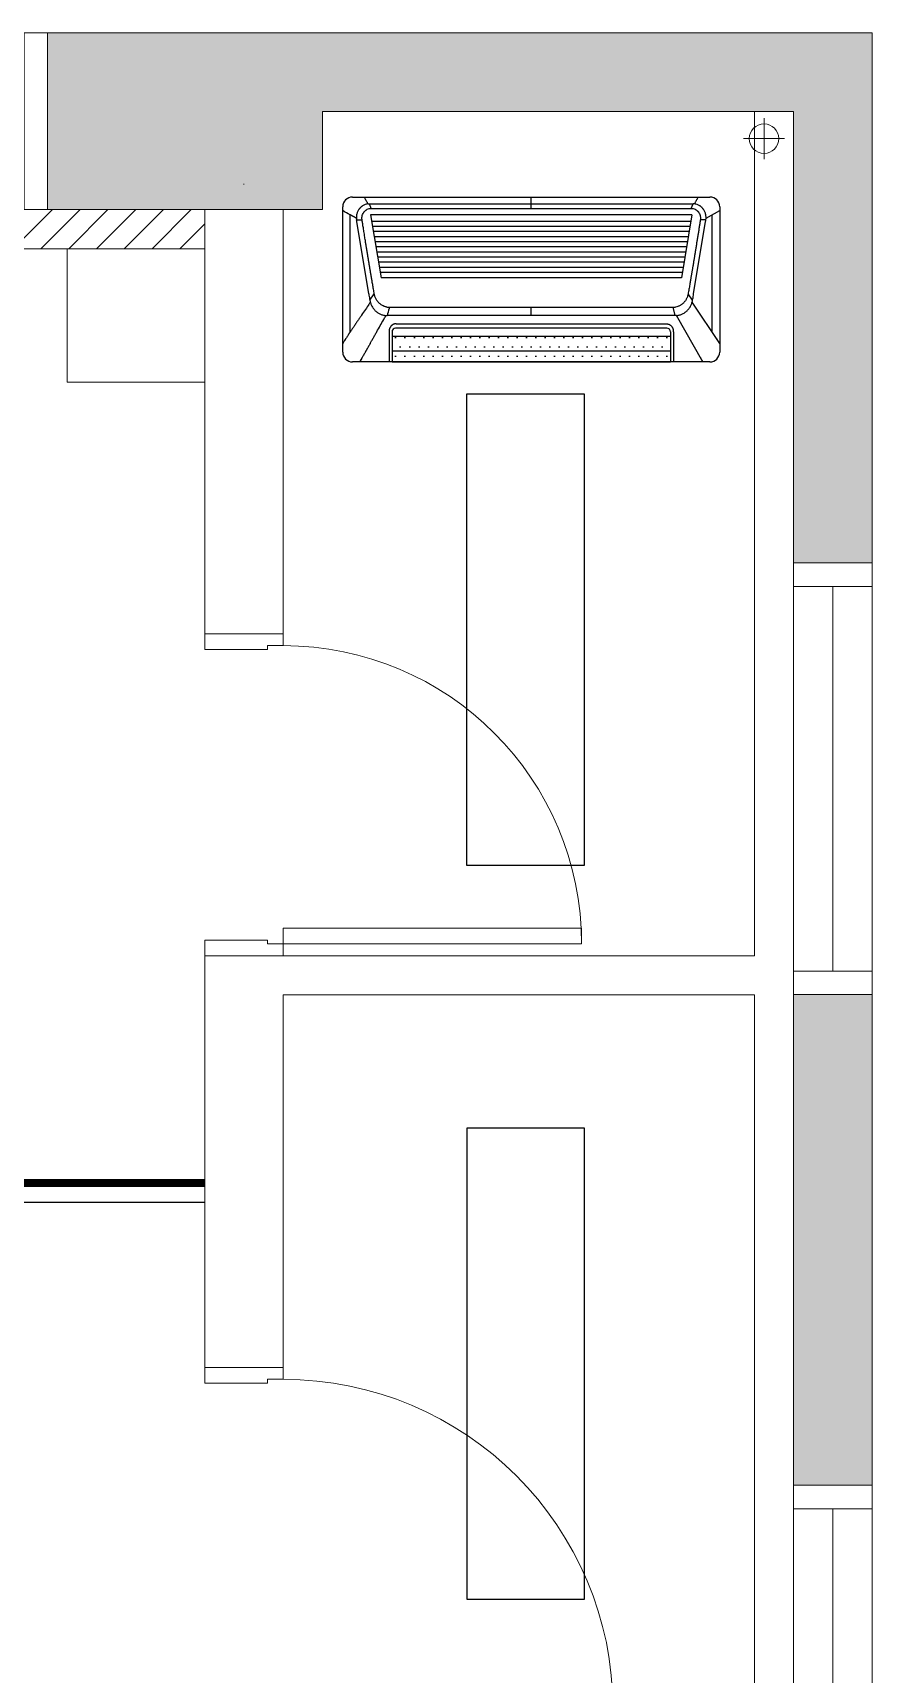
# Model space of a CAD drawing. Header units: metres. Extents: x 11578468 to 47831421, y -58341524 to -14256839.
# Drawn here: x 23850990 to 23853128, y -29056313 to -29052132 of the extents above; entities that cross this region are included whole.
import ezdxf

# ---------------------------------------------------------------- set-up
doc = ezdxf.new("R2010")
doc.units = ezdxf.units.M
doc.header["$LTSCALE"] = 50
doc.header["$MEASUREMENT"] = 0
doc.linetypes.add('DASHEDX2', pattern=[1.5, 1, -0.5])
doc.linetypes.add('DH-HID2', pattern=[1.2, 0.8, -0.4])
doc.layers.get('0').update_dxf_attribs({"linetype": 'CONTINUOUS'})
for name, color, linetype in [('#조명', 40, 'CONTINUOUS'), ('DVM_INDOOR', 7, 'CONTINUOUS'), ('FU-FURM', 251, 'DH-HID2')]:
    doc.layers.add(name, color=color, linetype=linetype)
doc.layers.add('ha', color=8, linetype='CONTINUOUS', lineweight=5)

# ---------------------------------------------------------------- blocks, each defined once
blk = doc.blocks.new('gasdgd')
at = {"layer": 'ha'}
for p, q in [((23851027.7, -29052132.3), (23853127.7, -29052132.3)), ((23851027.7, -29052332.3), (23851027.7, -29052132.3)), ((23853127.7, -29052132.3), (23853127.7, -29053482.3)), ((23851027.7, -29052582.3), (23851027.7, -29052332.3)), ((23851727.7, -29052332.3), (23852927.7, -29052332.3)), ((23851727.7, -29052332.3), (23851727.7, -29052582.3)), ((23851727.7, -29052332.3), (23851727.7, -29052582.3)), ((23852927.7, -29052332.3), (23852827.7, -29052332.3)), ((23852827.7, -29052332.3), (23852827.7, -29054483.3)), ((23852852.3, -29052454.3), (23852852.3, -29052349.3)), ((23852927.7, -29052332.3), (23852927.7, -29053482.3)), ((23852927.7, -29068182.3), (23852927.7, -29052332.3)), ((23852904.8, -29052401.8), (23852799.8, -29052401.8)), ((23851527.7, -29052518.5), (23851527.7, -29052516.7)), ((23852827.7, -29052482.3), (23852827.7, -29054483.3)), ((23844230.7, -29052582.3), (23851427.7, -29052582.3)), ((23850940, -29052682.3), (23851040, -29052582.3)), ((23851010.7, -29052682.3), (23851110.7, -29052582.3)), ((23851727.7, -29052582.3), (23851027.7, -29052582.3)), ((23851027.7, -29052582.3), (23851127.7, -29052582.3)), ((23851081.4, -29052682.3), (23851181.4, -29052582.3)), ((23851152.1, -29052682.3), (23851252.1, -29052582.3)), ((23851222.8, -29052682.3), (23851322.8, -29052582.3)), ((23851293.5, -29052682.3), (23851393.5, -29052582.3)), ((23851427.7, -29052622.3), (23851427.7, -29052582.3)), ((23851427.7, -29053663.3), (23851427.7, -29052582.3)), ((23851427.7, -29052582.3), (23851627.7, -29052582.3)), ((23851627.7, -29052582.3), (23851627.7, -29053663.3)), ((23851364.2, -29052682.3), (23851427.7, -29052618.8)), ((23844230.7, -29052682.3), (23851427.7, -29052682.3)), ((23851427.7, -29052682.3), (23851077.7, -29052682.3)), ((23851077.7, -29052682.3), (23851077.7, -29053022.3)), ((23851427.7, -29053022.3), (23851427.7, -29052682.3)), ((23852827.7, -29054483.3), (23852827.7, -29052732.3)), ((23851077.7, -29053022.3), (23851427.7, -29053022.3)), ((23852927.7, -29053482.3), (23853127.7, -29053482.3)), ((23853027.7, -29053542.3), (23853027.7, -29054522.3)), ((23851627.7, -29053663.3), (23851427.7, -29053663.3)), ((23851427.7, -29053663.3), (23851427.7, -29053703.3)), ((23851627.7, -29053663.3), (23851427.7, -29053663.3)), ((23851627.7, -29053693.3), (23851627.7, -29053663.3)), ((23851427.7, -29053703.3), (23851587.7, -29053703.3)), ((23851587.7, -29053703.3), (23851587.7, -29053693.3)), ((23851587.7, -29053693.3), (23851627.7, -29053693.3)), ((23851427.7, -29054483.3), (23851427.7, -29054443.3)), ((23851427.7, -29054443.3), (23851587.7, -29054443.3)), ((23851587.7, -29054443.3), (23851587.7, -29054453.3)), ((23851627.7, -29054453.3), (23851627.7, -29054413.3)), ((23851627.7, -29054413.3), (23852387.7, -29054413.3)), ((23852387.7, -29054413.3), (23852387.7, -29054453.3)), ((23852827.7, -29054483.3), (23851427.7, -29054483.3)), ((23851427.7, -29054583.3), (23851427.7, -29054483.3)), ((23851627.7, -29054483.3), (23851427.7, -29054483.3)), ((23851587.7, -29054453.3), (23851627.7, -29054453.3)), ((23851627.7, -29054453.3), (23851627.7, -29054483.3)), ((23852387.7, -29054453.3), (23851627.7, -29054453.3)), ((23851427.7, -29055183.3), (23851427.7, -29054583.3)), ((23852127.7, -29054583.3), (23851627.7, -29054583.3)), ((23851627.7, -29055532.3), (23851627.7, -29054583.3)), ((23852827.7, -29054583.3), (23852127.7, -29054583.3)), ((23852827.7, -29054583.3), (23852827.7, -29056582.3)), ((23852827.7, -29055555.1), (23852827.7, -29054583.3)), ((23852827.7, -29054583.3), (23852827.7, -29068182.3)), ((23852927.7, -29054582.3), (23852927.7, -29055832.3)), ((23852927.7, -29054582.3), (23853127.7, -29054582.3)), ((23853127.7, -29054582.3), (23853127.7, -29055832.3)), ((23851427.7, -29055532.3), (23851427.7, -29055183.3)), ((23851427.7, -29055183.3), (23851427.7, -29055183.3)), ((23851627.7, -29055532.3), (23851427.7, -29055532.3)), ((23851627.7, -29055532.3), (23851427.7, -29055532.3)), ((23851427.7, -29055532.3), (23851427.7, -29055572.3)), ((23851427.7, -29055572.3), (23851587.7, -29055572.3)), ((23851587.7, -29055572.3), (23851587.7, -29055562.3)), ((23851587.7, -29055562.3), (23851627.7, -29055562.3)), ((23851627.7, -29055562.3), (23851627.7, -29055532.3)), ((23852927.7, -29055832.3), (23853127.7, -29055832.3)), ((23853027.7, -29055892.3), (23853027.7, -29056972.3))]:
    blk.add_line(p, q, dxfattribs=at)
for points in [[(23843927.7, -29052582.3), (23851027.7, -29052582.3), (23851027.7, -29052132.3), (23843927.7, -29052132.3)], [(23851027.7, -29052582.3), (23850967.7, -29052582.3), (23850967.7, -29052132.3), (23851027.7, -29052132.3)], [(23852927.7, -29053482.3), (23852927.7, -29054582.3), (23853127.7, -29054582.3), (23853127.7, -29053482.3)], [(23852927.7, -29053482.3), (23852927.7, -29053542.3), (23853127.7, -29053542.3), (23853127.7, -29053482.3)], [(23852927.7, -29054582.3), (23852927.7, -29054522.3), (23853127.7, -29054522.3), (23853127.7, -29054582.3)], [(23852927.7, -29055832.3), (23852927.7, -29057032.3), (23853127.7, -29057032.3), (23853127.7, -29055832.3)], [(23852927.7, -29055832.3), (23852927.7, -29055892.3), (23853127.7, -29055892.3), (23853127.7, -29055832.3)]]:
    blk.add_lwpolyline(points, close=True, dxfattribs=at)
blk.add_circle((23852852.3, -29052401.8), 37.5, dxfattribs=at)
for centre, radius in [((23851627.7, -29054453.3), 760), ((23851627.7, -29056402.3), 840)]:
    blk.add_arc(centre, radius, 0, 90, dxfattribs=at)
for points in [[(23851027.7, -29052582.3), (23851027.7, -29052132.3), (23851727.7, -29052582.3)], [(23851727.7, -29052332.3), (23851027.7, -29052132.3), (23851727.7, -29052132.3)], [(23851727.7, -29052582.3), (23851027.7, -29052132.3), (23851727.7, -29052332.3)], [(23851727.7, -29052332.3), (23851727.7, -29052132.3), (23852927.7, -29052332.3)], [(23852927.7, -29052332.3), (23851727.7, -29052132.3), (23852927.7, -29052132.3)], [(23852927.7, -29052332.3), (23852927.7, -29052132.3), (23853127.7, -29053482.3)], [(23853127.7, -29053482.3), (23852927.7, -29052132.3), (23853127.7, -29052132.3)], [(23852927.7, -29053482.3), (23852927.7, -29052332.3), (23853127.7, -29053482.3)], [(23852927.7, -29055832.3), (23852927.7, -29054582.3), (23853127.7, -29055832.3)], [(23853127.7, -29055832.3), (23852927.7, -29054582.3), (23853127.7, -29054582.3)]]:
    blk.add_solid(points, dxfattribs=at)

msp = doc.modelspace()

# ---------------------------------------------------------------- hatches: boundary and pattern name
at = {"layer": 'DVM_INDOOR'}
h = msp.add_hatch(dxfattribs=at)
h.set_pattern_fill('DOTS', color=0, scale=15, angle=180)
h.set_pattern_definition([(180, (23852259.294, -29052551.435), (-11.9062, -23.8125), [0, -23.8125])])
h.paths.add_polyline_path([(23852613.7, -29052904.6), (23852613.7, -29052893.7, 0.414214), (23852604.9, -29052884.8), (23851913.7, -29052884.8, 0.414214), (23851904.8, -29052893.7), (23851904.8, -29052904.6)])
h.paths.add_polyline_path([(23852613.7, -29052942.2), (23852613.7, -29052904.6), (23851904.8, -29052904.6), (23851904.8, -29052942.2)])
h.paths.add_polyline_path([(23851904.8, -29052942.2), (23851904.8, -29052970.5), (23852613.7, -29052970.5), (23852613.7, -29052942.2)])

# ---------------------------------------------------------------- linework, layer by layer
at = {"layer": '#조명', "ltscale": 10}
for points in [[(23852094.9, -29054252.6), (23852394.9, -29054252.6), (23852394.9, -29053052.6), (23852094.9, -29053052.6)], [(23852095.3, -29056122.3), (23852395.3, -29056122.3), (23852395.3, -29054922.3), (23852095.3, -29054922.3)]]:
    msp.add_lwpolyline(points, close=True, dxfattribs=at)
msp.add_line((23851427.7, -29055112.3), (23844230.7, -29055112.3))
at = {"color": 10, "linetype": 'DASHEDX2', "ltscale": 5, "const_width": 20}
msp.add_lwpolyline([(23851427.7, -29055062.3), (23844230.7, -29055062.3)], dxfattribs=at)
at = {"layer": 'DVM_INDOOR', "color": 0}
for p, q in [((23851804.3, -29052550.5), (23852714.3, -29052550.5)), ((23852259.3, -29052579.5), (23852259.3, -29052550.5)), ((23851779.3, -29052945.5), (23851779.3, -29052575.5)), ((23851798.3, -29052894.4), (23851798.3, -29052595.8)), ((23851847.1, -29052567.9), (23852671.5, -29052567.9)), ((23851851.9, -29052579.5), (23851847.1, -29052567.9)), ((23851850.4, -29052596.1), (23851877, -29052756.5)), ((23852668.3, -29052596.1), (23851850.4, -29052596.1)), ((23851851.9, -29052579.5), (23852666.7, -29052579.5)), ((23852668.3, -29052596.1), (23852641.7, -29052756.5)), ((23852666.7, -29052579.5), (23852671.5, -29052567.9)), ((23852704.5, -29052604.6), (23852739.3, -29052585)), ((23852720.3, -29052895.2), (23852720.3, -29052595.8)), ((23852739.3, -29052575.5), (23852739.3, -29052945.5)), ((23851814.5, -29052608.8), (23851828.5, -29052608.8)), ((23851845.5, -29052797.4), (23851815.1, -29052612.9)), ((23852665.6, -29052612.5), (23851853.1, -29052612.5)), ((23852663.4, -29052625.5), (23851855.3, -29052625.5)), ((23852661.3, -29052638.6), (23851857.4, -29052638.6)), ((23852673, -29052797.4), (23852703.5, -29052612.9)), ((23852704.1, -29052608.8), (23852690.1, -29052608.8)), ((23852659.1, -29052651.6), (23851859.6, -29052651.6)), ((23852656.9, -29052664.6), (23851861.8, -29052664.6)), ((23852654.8, -29052677.8), (23851864, -29052677.8)), ((23852652.6, -29052690.8), (23851866.1, -29052690.8)), ((23852650.4, -29052703.8), (23851868.3, -29052703.8)), ((23852648.3, -29052716.9), (23851870.4, -29052716.9)), ((23852646.1, -29052729.9), (23851872.6, -29052729.9)), ((23852643.9, -29052742.9), (23851874.8, -29052742.9)), ((23852641.7, -29052756.5), (23851877, -29052756.5)), ((23851848.3, -29052813.5), (23851859.7, -29052797.2)), ((23852670.3, -29052813.5), (23852659, -29052797.2)), ((23852626.1, -29052852.5), (23851892.5, -29052852.6)), ((23851895.2, -29052831), (23852623.5, -29052831)), ((23852259.4, -29052852.6), (23852259.4, -29052831)), ((23852626.1, -29052852.6), (23852620.5, -29052831)), ((23852696.2, -29052970.5), (23852629.3, -29052852.5)), ((23852739.3, -29052923.5), (23852669.1, -29052818.6)), ((23851897.3, -29052894.6), (23851897.3, -29052970.5)), ((23851904.8, -29052893.7), (23851904.8, -29052970.5)), ((23852604.9, -29052884.8), (23851913.7, -29052884.8)), ((23851915.1, -29052873.5), (23852603.5, -29052873.5)), ((23852613.7, -29052893.7), (23852613.7, -29052970.5)), ((23851904.8, -29052904.6), (23852613.7, -29052904.6)), ((23852714.3, -29052970.5), (23851804.3, -29052970.5)), ((23851904.8, -29052942.2), (23852613.7, -29052942.2)), ((23851904.8, -29052970.5), (23852613.7, -29052970.5))]:
    msp.add_line(p, q, dxfattribs=at)
for centre, radius, start, end in [((23851804.3, -29052575.5), 25, 90, 180), ((23852714.3, -29052575.5), 25, 0, 90), ((23851913.7, -29052893.7), 8.88, 90, 180), ((23852604.9, -29052893.7), 8.88, 0, 90), ((23851804.3, -29052945.5), 25, 180, 270), ((23852714.3, -29052945.5), 25, 270, 0)]:
    msp.add_arc(centre, radius, start, end, dxfattribs=at)
for points, knots in [([(23851844, -29052568), (23851843.5, -29052567.3), (23851842.7, -29052565.8), (23851841.4, -29052563.5), (23851840.5, -29052561.9), (23851839.9, -29052560.8), (23851839.7, -29052560.5), (23851839.5, -29052560.2), (23851839.4, -29052560), (23851839.2, -29052559.6), (23851838.6, -29052558.6), (23851837.6, -29052556.9), (23851836.3, -29052554.8), (23851835.4, -29052553.3), (23851834.9, -29052552.5), (23851834.8, -29052552.4), (23851834.4, -29052551.7), (23851833.9, -29052551.1), (23851833.5, -29052550.5)], [0, 0, 0, 0, 0.138479, 0.276957, 0.415436, 0.450055, 0.471693, 0.484675, 0.497657, 0.519295, 0.553914, 0.692393, 0.830871, 0.96935, 1, 1, 1, 1.138988, 1.138988, 1.138988, 1.138988]), ([(23852685.1, -29052550.5), (23852684.7, -29052551.1), (23852684.2, -29052551.7), (23852683.8, -29052552.4), (23852683.7, -29052552.5), (23852683.2, -29052553.3), (23852682.2, -29052554.8), (23852681, -29052556.9), (23852680, -29052558.6), (23852679.4, -29052559.6), (23852679.2, -29052560), (23852679.1, -29052560.2), (23852678.9, -29052560.5), (23852678.7, -29052560.8), (23852678.1, -29052561.9), (23852677.2, -29052563.5), (23852675.9, -29052565.8), (23852675, -29052567.3), (23852674.6, -29052568)], [-0.138988, -0.138988, -0.138988, -0.138988, 0, 0, 0, 0.03065, 0.169129, 0.307607, 0.446086, 0.480706, 0.502343, 0.515325, 0.528308, 0.549945, 0.584564, 0.723043, 0.861521, 1, 1, 1, 1]), ([(23851814, -29052604.6), (23851813.8, -29052604.5), (23851813.4, -29052604.3), (23851812.8, -29052603.9), (23851812.2, -29052603.6), (23851811.6, -29052603.2), (23851811, -29052602.9), (23851810.3, -29052602.5), (23851809.7, -29052602.2), (23851809, -29052601.8), (23851808.3, -29052601.4), (23851807.7, -29052601), (23851807, -29052600.6), (23851806.3, -29052600.3), (23851805.6, -29052599.9), (23851804.9, -29052599.5), (23851804.2, -29052599.1), (23851803.4, -29052598.7), (23851802.7, -29052598.3), (23851802.1, -29052597.9), (23851801.6, -29052597.7), (23851801.3, -29052597.5), (23851801, -29052597.3), (23851800.7, -29052597.2), (23851800.4, -29052597), (23851800.1, -29052596.8), (23851799.8, -29052596.7), (23851799.5, -29052596.5), (23851799.2, -29052596.3), (23851798.9, -29052596.1), (23851798.6, -29052596), (23851798.4, -29052595.9), (23851798.3, -29052595.8), (23851798.3, -29052595.8), (23851798.3, -29052595.8), (23851798.3, -29052595.8), (23851791.9, -29052592.3), (23851785.6, -29052588.8), (23851779.3, -29052585.2)], [0, 0, 0, 0, 0.037955, 0.076452, 0.11549, 0.15507, 0.195192, 0.235857, 0.277063, 0.318813, 0.361106, 0.403942, 0.447322, 0.491246, 0.535716, 0.58073, 0.62629, 0.672397, 0.71905, 0.76625, 0.785405, 0.804619, 0.823892, 0.843223, 0.862614, 0.882063, 0.901572, 0.921139, 0.940766, 0.960451, 0.980196, 1, 1, 1, 1, 1, 1, 2.206425, 2.206425, 2.206425, 2.206425]), ([(23851844, -29052568), (23851843.8, -29052568.1), (23851843.1, -29052568.1), (23851841.7, -29052568.3), (23851838.2, -29052569), (23851834.2, -29052570.4), (23851830.5, -29052572.5), (23851828.5, -29052573.9), (23851827, -29052575), (23851825.6, -29052576.2), (23851824.3, -29052577.5), (23851823.2, -29052578.6), (23851822.4, -29052579.5), (23851821.8, -29052580.2), (23851821.2, -29052581), (23851820.5, -29052582), (23851819.3, -29052583.8), (23851817.1, -29052587.6), (23851815.4, -29052592.4), (23851814.3, -29052597.4), (23851814, -29052600.6), (23851814, -29052603), (23851814, -29052604.1), (23851814, -29052604.6)], [0, 0, 0, 0, 0.009066, 0.044745, 0.080424, 0.223142, 0.2945, 0.330179, 0.365859, 0.401538, 0.437217, 0.472897, 0.490736, 0.508576, 0.526415, 0.544255, 0.579934, 0.651293, 0.79401, 0.865369, 0.936727, 0.972407, 1, 1, 1, 1]), ([(23851828.5, -29052608.8), (23851828.4, -29052607.9), (23851828.2, -29052606.6), (23851828.2, -29052604.8), (23851828.2, -29052602.9), (23851828.4, -29052600.7), (23851829.2, -29052597.1), (23851830.2, -29052594.4), (23851831.1, -29052592.6), (23851831.1, -29052592.5)], [0, 0, 0, 0, 0.161812, 0.242718, 0.323624, 0.485436, 0.647248, 0.970871, 1, 1, 1, 1]), ([(23851831.1, -29052592.5), (23851831.5, -29052591.8), (23851832.1, -29052590.8), (23851832.8, -29052589.6), (23851833.4, -29052588.9), (23851833.8, -29052588.4), (23851834.2, -29052587.9), (23851834.8, -29052587.2), (23851835.5, -29052586.4), (23851836.5, -29052585.5), (23851837.5, -29052584.6), (23851838.5, -29052583.8), (23851840, -29052582.8), (23851842.6, -29052581.3), (23851845.5, -29052580.3), (23851848, -29052579.8), (23851849.3, -29052579.6), (23851850.6, -29052579.5), (23851851.4, -29052579.5), (23851851.9, -29052579.5)], [0, 0, 0, 0, 0.083501, 0.134418, 0.159876, 0.185335, 0.210793, 0.236251, 0.287168, 0.338084, 0.389001, 0.439918, 0.490834, 0.592667, 0.796334, 0.84725, 0.898167, 0.949083, 1, 1, 1, 1]), ([(23851844, -29052568), (23851844.4, -29052568), (23851845.4, -29052567.9), (23851846.5, -29052567.9), (23851847.1, -29052567.9)], [0, 0, 0, 0, 0.427232, 1, 1, 1, 1]), ([(23852666.7, -29052579.5), (23852667.2, -29052579.5), (23852668, -29052579.5), (23852669.3, -29052579.6), (23852670.6, -29052579.8), (23852673.1, -29052580.3), (23852676, -29052581.3), (23852678.6, -29052582.8), (23852680.1, -29052583.8), (23852681.1, -29052584.6), (23852682.1, -29052585.5), (23852683.1, -29052586.4), (23852683.8, -29052587.2), (23852684.4, -29052587.9), (23852684.8, -29052588.4), (23852685.2, -29052588.9), (23852685.7, -29052589.6), (23852686.5, -29052590.8), (23852687.1, -29052591.8), (23852687.5, -29052592.5)], [0, 0, 0, 0, 0.050917, 0.101833, 0.15275, 0.203666, 0.407333, 0.509166, 0.560082, 0.610999, 0.661916, 0.712832, 0.763749, 0.789207, 0.814665, 0.840124, 0.865582, 0.916499, 1, 1, 1, 1]), ([(23852674.6, -29052568), (23852674.2, -29052568), (23852673.1, -29052567.9), (23852672.1, -29052567.9), (23852671.5, -29052567.9)], [0, 0, 0, 0, 0.427232, 1, 1, 1, 1]), ([(23852704.5, -29052604.6), (23852704.6, -29052604.1), (23852704.6, -29052603), (23852704.5, -29052600.6), (23852704.2, -29052597.4), (23852703.2, -29052592.4), (23852701.5, -29052587.6), (23852699.3, -29052583.8), (23852698.1, -29052582), (23852697.4, -29052581), (23852696.8, -29052580.2), (23852696.2, -29052579.5), (23852695.4, -29052578.6), (23852694.3, -29052577.5), (23852693, -29052576.2), (23852691.6, -29052575), (23852690.1, -29052573.9), (23852688.1, -29052572.5), (23852684.4, -29052570.4), (23852680.4, -29052569), (23852676.9, -29052568.3), (23852675.5, -29052568.1), (23852674.8, -29052568.1), (23852674.6, -29052568)], [0, 0, 0, 0, 0.027593, 0.063273, 0.134631, 0.20599, 0.348707, 0.420066, 0.455745, 0.473585, 0.491424, 0.509264, 0.527103, 0.562783, 0.598462, 0.634141, 0.669821, 0.7055, 0.776858, 0.919576, 0.955255, 0.990934, 1, 1, 1, 1]), ([(23852687.5, -29052592.5), (23852687.5, -29052592.6), (23852688.4, -29052594.4), (23852689.4, -29052597.1), (23852690.2, -29052600.7), (23852690.4, -29052602.9), (23852690.4, -29052604.8), (23852690.4, -29052606.6), (23852690.2, -29052607.9), (23852690.1, -29052608.8)], [0, 0, 0, 0, 0.029129, 0.352752, 0.514564, 0.676376, 0.757282, 0.838188, 1, 1, 1, 1]), ([(23851814, -29052604.6), (23851814.1, -29052604.7), (23851814.1, -29052606.2), (23851814.3, -29052607.6), (23851814.5, -29052608.8)], [0, 0, 0, 0, 0.10178, 1, 1, 1, 1]), ([(23851853.8, -29052763.2), (23851853.7, -29052762.7), (23851853.5, -29052761.9), (23851853.3, -29052760.6), (23851853.1, -29052759.4), (23851852.9, -29052758.1), (23851852.7, -29052756.8), (23851852.5, -29052755.5), (23851852.2, -29052754.3), (23851852, -29052753), (23851851.8, -29052751.7), (23851851.6, -29052750.5), (23851851.4, -29052749.2), (23851851.2, -29052747.9), (23851851, -29052746.7), (23851850.7, -29052745.4), (23851850.5, -29052744.1), (23851850.3, -29052742.9), (23851850.1, -29052741.6), (23851849.9, -29052740.3), (23851849.7, -29052739.1), (23851849.5, -29052737.8), (23851849.2, -29052736.5), (23851849, -29052735.2), (23851848.8, -29052734), (23851848.6, -29052732.7), (23851848.4, -29052731.4), (23851848.2, -29052730.2), (23851848, -29052728.9), (23851847.8, -29052727.6), (23851847.5, -29052726.4), (23851847.3, -29052725.1), (23851847.1, -29052723.8), (23851846.9, -29052722.6), (23851846.7, -29052721.3), (23851846.5, -29052720), (23851846.3, -29052718.7), (23851846.1, -29052717.5), (23851845.9, -29052716.2), (23851845.6, -29052714.9), (23851845.4, -29052713.7), (23851845.2, -29052712.4), (23851845, -29052711.1), (23851844.8, -29052709.9), (23851844.6, -29052708.6), (23851844.4, -29052707.3), (23851844.2, -29052706), (23851844, -29052704.8), (23851843.7, -29052703.5), (23851843.5, -29052702.2), (23851843.3, -29052701), (23851843.1, -29052699.7), (23851842.9, -29052698.4), (23851842.7, -29052697.2), (23851842.5, -29052695.9), (23851842.3, -29052694.6), (23851842.1, -29052693.3), (23851841.9, -29052692.1), (23851841.7, -29052690.8), (23851841.5, -29052689.7), (23851841.3, -29052688.4), (23851841, -29052687), (23851840.7, -29052685.1), (23851840.3, -29052682.8), (23851839.9, -29052679.9), (23851839.3, -29052676.6), (23851838.7, -29052672.7), (23851838, -29052668.4), (23851837.2, -29052663.7), (23851836.4, -29052658.4), (23851835.4, -29052652.3), (23851834.3, -29052645.7), (23851833.3, -29052638.9), (23851832.2, -29052632.5), (23851831.3, -29052626.6), (23851830.5, -29052621.2), (23851829.8, -29052616.9), (23851829.3, -29052613.7), (23851828.9, -29052611.3), (23851828.6, -29052609.6), (23851828.5, -29052608.8)], [0, 0, 0, 0, 0.008229, 0.016457, 0.024686, 0.032914, 0.041143, 0.049372, 0.0576, 0.065829, 0.074057, 0.082286, 0.090515, 0.098743, 0.106972, 0.115201, 0.123429, 0.131658, 0.139887, 0.148115, 0.156344, 0.164573, 0.172802, 0.181031, 0.189259, 0.197488, 0.205717, 0.213946, 0.222175, 0.230404, 0.238633, 0.246862, 0.255091, 0.26332, 0.271549, 0.279778, 0.288007, 0.296236, 0.304465, 0.312694, 0.320924, 0.329153, 0.337382, 0.345612, 0.353841, 0.36207, 0.3703, 0.378529, 0.386759, 0.394988, 0.403218, 0.411447, 0.419677, 0.427907, 0.436137, 0.444366, 0.452596, 0.460826, 0.469056, 0.477286, 0.483305, 0.49245, 0.504719, 0.520112, 0.538631, 0.560274, 0.585042, 0.612935, 0.643953, 0.678095, 0.715362, 0.762507, 0.806641, 0.847764, 0.885877, 0.920978, 0.953069, 0.968712, 0.984356, 1, 1, 1, 1]), ([(23852690.1, -29052608.8), (23852690, -29052609.3), (23852689.9, -29052610.3), (23852689.6, -29052611.7), (23852689.4, -29052613.2), (23852689.2, -29052614.6), (23852688.8, -29052617.2), (23852688.2, -29052621), (23852687.4, -29052625.9), (23852686.6, -29052630.8), (23852685.8, -29052635.7), (23852685.1, -29052640.6), (23852684.3, -29052645.5), (23852683.5, -29052650.4), (23852682.7, -29052655.3), (23852681.9, -29052660.2), (23852681.1, -29052665.1), (23852680.3, -29052670), (23852679.5, -29052674.9), (23852678.7, -29052679.7), (23852677.9, -29052684.6), (23852677.3, -29052688.3), (23852676.9, -29052690.8), (23852676.7, -29052692.4), (23852676.4, -29052694.3), (23852676, -29052696.5), (23852675.6, -29052699), (23852675.1, -29052701.9), (23852674.6, -29052705.2), (23852674, -29052708.7), (23852673.3, -29052712.7), (23852672.6, -29052716.9), (23852671.9, -29052721.5), (23852671.1, -29052726), (23852670.4, -29052730.4), (23852669.7, -29052734.3), (23852669.1, -29052738.1), (23852668.5, -29052741.8), (23852667.9, -29052745.3), (23852667.3, -29052748.6), (23852666.8, -29052751.8), (23852666.2, -29052754.9), (23852665.8, -29052757.8), (23852665.3, -29052760.5), (23852665, -29052762.3), (23852664.8, -29052763.2)], [0, 0, 0, 0, 0.009386, 0.018773, 0.028159, 0.037545, 0.046931, 0.078652, 0.110373, 0.142093, 0.173812, 0.205531, 0.23725, 0.268968, 0.300686, 0.332404, 0.364122, 0.395839, 0.427558, 0.459276, 0.490995, 0.522714, 0.530462, 0.540414, 0.552571, 0.566932, 0.583498, 0.602267, 0.623241, 0.646419, 0.671801, 0.699386, 0.729175, 0.761167, 0.787726, 0.813316, 0.837936, 0.861587, 0.884268, 0.90598, 0.926722, 0.946495, 0.965299, 0.983134, 1, 1, 1, 1]), ([(23852704.1, -29052608.8), (23852704.3, -29052607.6), (23852704.5, -29052606.2), (23852704.5, -29052604.7), (23852704.5, -29052604.6)], [0, 0, 0, 0, 0.89822, 1, 1, 1, 1]), ([(23851859.6, -29052797.2), (23851859.3, -29052795.3), (23851858.6, -29052791.3), (23851857.2, -29052783.5), (23851855.6, -29052774.1), (23851854.3, -29052766.7), (23851853.8, -29052763.2)], [0, 0, 0, 0, 0.172683, 0.345367, 0.690733, 1, 1, 1, 1]), ([(23852664.8, -29052763.2), (23852664.2, -29052766.7), (23852663, -29052774.1), (23852661.4, -29052783.5), (23852660, -29052791.3), (23852659.3, -29052795.3), (23852659, -29052797.2)], [0, 0, 0, 0, 0.309267, 0.654634, 0.827317, 1, 1, 1, 1]), ([(23851845.5, -29052797.4), (23851845.7, -29052798.5), (23851846.3, -29052801.7), (23851847.2, -29052807.1), (23851848, -29052811.3), (23851848.3, -29052813.5)], [0, 0, 0, 0, 0.203657, 0.601828, 1, 1, 1, 1]), ([(23851891.6, -29052831), (23851890.5, -29052830.8), (23851888.2, -29052830.2), (23851883.9, -29052828.8), (23851879.7, -29052826.7), (23851875.9, -29052824.1), (23851873.1, -29052821.9), (23851870.6, -29052819.5), (23851867.5, -29052815.9), (23851864.2, -29052810.9), (23851862, -29052806), (23851860.8, -29052802.5), (23851860.2, -29052800.2), (23851859.8, -29052798.4), (23851859.6, -29052797.2)], [0, 0, 0, 0, 0.071326, 0.142762, 0.285635, 0.357072, 0.428508, 0.499945, 0.571381, 0.714254, 0.857127, 0.892845, 0.928564, 1, 1, 1, 1]), ([(23852659, -29052797.2), (23852658.6, -29052799.3), (23852658.1, -29052801.4), (23852657.1, -29052804.4), (23852656.8, -29052805.4), (23852656, -29052807.3), (23852655.5, -29052808.3), (23852654.6, -29052810.2), (23852654.1, -29052811.1), (23852653, -29052812.9), (23852652.5, -29052813.8), (23852651.3, -29052815.5), (23852650.7, -29052816.3), (23852649.4, -29052817.9), (23852648, -29052819.5), (23852646.5, -29052820.9), (23852645, -29052822.3), (23852644.2, -29052822.9), (23852642.6, -29052824.2), (23852641.8, -29052824.8), (23852640.1, -29052825.9), (23852639.2, -29052826.4), (23852637.4, -29052827.4), (23852636.5, -29052827.9), (23852634.7, -29052828.7), (23852633.7, -29052829.1), (23852630.9, -29052830.1), (23852629, -29052830.6), (23852627, -29052831)], [0, 0, 0, 0, 0.125, 0.125, 0.1875, 0.1875, 0.25, 0.25, 0.3125, 0.3125, 0.375, 0.375, 0.4375, 0.4375, 0.5, 0.5625, 0.5625, 0.625, 0.625, 0.6875, 0.6875, 0.75, 0.75, 0.8125, 0.8125, 0.875, 0.875, 1, 1, 1, 1]), ([(23852670.3, -29052813.5), (23852670.6, -29052811.3), (23852671.4, -29052807.1), (23852672.3, -29052801.7), (23852672.9, -29052798.5), (23852673, -29052797.4)], [0, 0, 0, 0, 0.398172, 0.796343, 1, 1, 1, 1]), ([(23851849.5, -29052818.6), (23851849.3, -29052818.9), (23851847.5, -29052821.5), (23851842.6, -29052828.8), (23851834.6, -29052840.6), (23851826.6, -29052852.3), (23851820.3, -29052861.7), (23851815.5, -29052868.7), (23851810.8, -29052875.7), (23851806.1, -29052882.8), (23851802.1, -29052888.6), (23851799.5, -29052892.5), (23851798.5, -29052894), (23851798.3, -29052894.4)], [0, 0, 0, 0, 0.010955, 0.103774, 0.289412, 0.47505, 0.567869, 0.660688, 0.753507, 0.846326, 0.939144, 0.985554, 1, 1, 1, 1]), ([(23851848.3, -29052813.5), (23851848.6, -29052814.8), (23851848.9, -29052816.6), (23851849.4, -29052818.2), (23851849.5, -29052818.6)], [0, 0, 0, 0, 0.78338, 1, 1, 1, 1]), ([(23851849.2, -29052923.5), (23851850.4, -29052921.4), (23851853.1, -29052916.7), (23851857.2, -29052909.4), (23851861.6, -29052901.6), (23851867.5, -29052891.2), (23851874.8, -29052878.1), (23851882.2, -29052865.1), (23851887, -29052856.5), (23851888.9, -29052853.2), (23851889.3, -29052852.5)], [0, 0, 0, 0, 0.089531, 0.199634, 0.309737, 0.419839, 0.640044, 0.86025, 0.970352, 1, 1, 1, 1]), ([(23851849.5, -29052818.6), (23851849.6, -29052818.9), (23851849.9, -29052819.9), (23851851, -29052823.4), (23851853.5, -29052829.1), (23851857.3, -29052834.7), (23851860.8, -29052838.8), (23851863.7, -29052841.6), (23851866.8, -29052844.1), (23851871.2, -29052847.1), (23851876, -29052849.4), (23851880.9, -29052851.1), (23851884.1, -29052851.8), (23851886.7, -29052852.2), (23851888.2, -29052852.4), (23851889.1, -29052852.5), (23851889.3, -29052852.5)], [0, 0, 0, 0, 0.016085, 0.052074, 0.196028, 0.339982, 0.411958, 0.483935, 0.555912, 0.627889, 0.771843, 0.84382, 0.915797, 0.951785, 0.987774, 1, 1, 1, 1]), ([(23851889.3, -29052852.5), (23851889.7, -29052852.5), (23851890.8, -29052852.6), (23851891.9, -29052852.6), (23851892.5, -29052852.6)], [0, 0, 0, 0, 0.39769, 1, 1, 1, 1]), ([(23851892.5, -29052831), (23851893.2, -29052831), (23851893.9, -29052831), (23851894.7, -29052831), (23851894.9, -29052831), (23851895.1, -29052831)], [0, 0, 0, 0, 0.786931, 0.786931, 1, 1, 1, 1]), ([(23851898.1, -29052831), (23851897.9, -29052831.5), (23851897.8, -29052832.1), (23851897.7, -29052832.6), (23851897.5, -29052833.2), (23851897.4, -29052833.7), (23851897.2, -29052834.2), (23851895.7, -29052840.4), (23851894.1, -29052846.5), (23851892.5, -29052852.6)], [-0.176159, -0.176159, -0.176159, -0.176159, -0.087991, -0.087991, -0.087991, 0, 0, 0, 1, 1, 1, 1]), ([(23851895.2, -29052831), (23851895.2, -29052831), (23851895.2, -29052831), (23851895.2, -29052831), (23851895.2, -29052831), (23851895.2, -29052831)], [0, 0, 0, 0, 0.5, 0.5, 1, 1, 1, 1]), ([(23852623.6, -29052831), (23852624.3, -29052831), (23852624.9, -29052831), (23852625.8, -29052831), (23852625.9, -29052831), (23852626, -29052831)], [0, 0, 0, 0, 0.821787, 0.821787, 1, 1, 1, 1]), ([(23852629.3, -29052852.5), (23852628.9, -29052852.5), (23852627.8, -29052852.6), (23852626.7, -29052852.6), (23852626.1, -29052852.6)], [0, 0, 0, 0, 0.39769, 1, 1, 1, 1]), ([(23852629.3, -29052852.5), (23852629.5, -29052852.5), (23852630.4, -29052852.4), (23852631.9, -29052852.2), (23852634.5, -29052851.8), (23852637.7, -29052851.1), (23852642.6, -29052849.4), (23852647.4, -29052847.1), (23852651.8, -29052844.1), (23852654.9, -29052841.6), (23852657.8, -29052838.8), (23852661.3, -29052834.7), (23852665.1, -29052829.1), (23852667.6, -29052823.4), (23852668.7, -29052819.9), (23852669, -29052818.9), (23852669.1, -29052818.6)], [0, 0, 0, 0, 0.012226, 0.048215, 0.084203, 0.15618, 0.228157, 0.372111, 0.444088, 0.516065, 0.588042, 0.660018, 0.803972, 0.947926, 0.983915, 1, 1, 1, 1]), ([(23852669.1, -29052818.6), (23852669.2, -29052818.2), (23852669.7, -29052816.6), (23852670, -29052814.8), (23852670.3, -29052813.5)], [0, 0, 0, 0, 0.21662, 1, 1, 1, 1]), ([(23851798.3, -29052894.4), (23851798.1, -29052894.6), (23851797.6, -29052895.4), (23851796.6, -29052896.8), (23851795.5, -29052898.5), (23851793.9, -29052900.9), (23851791.2, -29052904.9), (23851788.6, -29052908.8), (23851786.9, -29052911.5), (23851786.7, -29052911.9)], [0, 0, 0, 0, 0.037738, 0.137718, 0.237698, 0.337678, 0.537639, 0.93756, 1, 1, 1, 1]), ([(23851900.9, -29052881.1), (23851900.9, -29052881.1), (23851900.8, -29052881.2), (23851900.7, -29052881.3), (23851900.7, -29052881.4), (23851900.6, -29052881.6), (23851900.5, -29052881.7), (23851900.2, -29052882.1), (23851900.1, -29052882.3), (23851899.6, -29052883.1), (23851899.4, -29052883.6), (23851898.9, -29052884.7), (23851898.7, -29052885.3), (23851898.4, -29052886.1), (23851898.3, -29052886.4), (23851898.1, -29052886.8), (23851898.1, -29052886.9), (23851898, -29052887.2), (23851897.9, -29052887.7), (23851897.8, -29052888.1), (23851897.7, -29052888.5), (23851897.7, -29052888.7), (23851897.6, -29052889), (23851897.6, -29052889.1), (23851897.6, -29052889.4), (23851897.5, -29052889.6), (23851897.5, -29052889.9), (23851897.5, -29052890), (23851897.4, -29052890.5), (23851897.4, -29052890.7), (23851897.4, -29052891.3), (23851897.4, -29052891.6), (23851897.4, -29052892.2), (23851897.3, -29052892.5), (23851897.3, -29052893.1), (23851897.3, -29052893.4), (23851897.3, -29052894), (23851897.3, -29052894.3), (23851897.3, -29052894.6)], [0, 0, 0, 0, 0.015625, 0.015625, 0.03125, 0.03125, 0.0625, 0.0625, 0.125, 0.125, 0.25, 0.25, 0.375, 0.375, 0.4375, 0.4375, 0.46875, 0.46875, 0.5, 0.5625, 0.5625, 0.59375, 0.59375, 0.625, 0.625, 0.65625, 0.65625, 0.6875, 0.6875, 0.75, 0.75, 0.8125, 0.8125, 0.875, 0.875, 0.9375, 0.9375, 1, 1, 1, 1]), ([(23851915.1, -29052873.5), (23851914.8, -29052873.5), (23851914.4, -29052873.5), (23851913.7, -29052873.6), (23851913.4, -29052873.6), (23851912.7, -29052873.7), (23851912.3, -29052873.7), (23851911.7, -29052873.9), (23851911.3, -29052873.9), (23851910.6, -29052874.1), (23851910.3, -29052874.2), (23851909.9, -29052874.3), (23851909.8, -29052874.4), (23851909.6, -29052874.4), (23851909.6, -29052874.5), (23851909.3, -29052874.5), (23851909.1, -29052874.6), (23851908.3, -29052874.9), (23851907.7, -29052875.2), (23851906.8, -29052875.7), (23851906.2, -29052876.1), (23851905.6, -29052876.4), (23851905.2, -29052876.7), (23851905, -29052876.9), (23851904.8, -29052877), (23851904.7, -29052877.1), (23851904.6, -29052877.2), (23851904.3, -29052877.4), (23851903.9, -29052877.7), (23851903.4, -29052878.2), (23851902.9, -29052878.7), (23851902.4, -29052879.2), (23851901.7, -29052880), (23851901.3, -29052880.5), (23851900.9, -29052881.1)], [0, 0, 0, 0, 0.0625, 0.0625, 0.125, 0.125, 0.1875, 0.1875, 0.25, 0.25, 0.3125, 0.3125, 0.328125, 0.328125, 0.34375, 0.34375, 0.375, 0.375, 0.5, 0.5, 0.5625, 0.625, 0.625, 0.65625, 0.65625, 0.671875, 0.671875, 0.6875, 0.75, 0.75, 0.8125, 0.875, 0.875, 1, 1, 1, 1]), ([(23852603.5, -29052873.5), (23852603.8, -29052873.5), (23852604.4, -29052873.5), (23852605, -29052873.6), (23852605.7, -29052873.6), (23852606.3, -29052873.7), (23852606.9, -29052873.9), (23852607.5, -29052874), (23852607.8, -29052874.1), (23852608.3, -29052874.2), (23852608.5, -29052874.3), (23852608.7, -29052874.3), (23852608.9, -29052874.4), (23852609, -29052874.4), (23852609.3, -29052874.6), (23852609.9, -29052874.8), (23852611.1, -29052875.3), (23852611.9, -29052875.7), (23852612.7, -29052876.2), (23852613, -29052876.4), (23852613.3, -29052876.7), (23852613.5, -29052876.8), (23852613.7, -29052877), (23852613.9, -29052877.1), (23852613.9, -29052877.1), (23852614.5, -29052877.6), (23852615, -29052878), (23852615.9, -29052878.8), (23852616.3, -29052879.3), (23852616.7, -29052879.8)], [0, 0, 0, 0, 0.0625, 0.125, 0.125, 0.1875, 0.25, 0.25, 0.3125, 0.3125, 0.34375, 0.359375, 0.359375, 0.375, 0.375, 0.4375, 0.5, 0.625, 0.625, 0.6875, 0.6875, 0.71875, 0.734375, 0.734375, 0.75, 0.75, 0.875, 0.875, 1, 1, 1, 1]), ([(23852616.7, -29052879.8), (23852616.9, -29052880), (23852617.1, -29052880.3), (23852617.4, -29052880.7), (23852617.6, -29052880.9), (23852617.7, -29052881.1), (23852617.8, -29052881.2), (23852617.8, -29052881.3), (23852618.3, -29052881.9), (23852618.6, -29052882.5), (23852619.2, -29052883.7), (23852619.5, -29052884.2), (23852620, -29052885.5), (23852620.2, -29052886.1), (23852620.4, -29052886.8), (23852620.5, -29052886.9), (23852620.5, -29052887), (23852620.6, -29052887.3), (23852620.6, -29052887.5), (23852620.8, -29052888), (23852620.8, -29052888.3), (23852620.9, -29052888.7), (23852620.9, -29052888.8), (23852621, -29052889), (23852621, -29052889.1), (23852621, -29052889.2), (23852621, -29052889.3), (23852621, -29052889.5), (23852621, -29052889.6), (23852621.1, -29052890), (23852621.1, -29052890.3), (23852621.2, -29052891), (23852621.2, -29052891.3), (23852621.2, -29052892), (23852621.2, -29052892.3), (23852621.2, -29052892.9), (23852621.2, -29052893.3), (23852621.3, -29052893.9), (23852621.3, -29052894.3), (23852621.3, -29052894.6)], [0, 0, 0, 0, 0.0625, 0.0625, 0.09375, 0.109375, 0.109375, 0.125, 0.125, 0.25, 0.25, 0.375, 0.375, 0.5, 0.5, 0.515625, 0.515625, 0.53125, 0.5625, 0.5625, 0.625, 0.625, 0.640625, 0.640625, 0.65625, 0.65625, 0.671875, 0.671875, 0.6875, 0.6875, 0.75, 0.75, 0.8125, 0.8125, 0.875, 0.875, 0.9375, 0.9375, 1, 1, 1, 1]), ([(23852621.3, -29052894.6), (23852621.3, -29052895), (23852621.3, -29052895.7), (23852621.3, -29052896.5), (23852621.3, -29052896.8), (23852621.3, -29052897.1), (23852621.3, -29052897.2), (23852621.3, -29052898.2), (23852621.3, -29052899.1), (23852621.3, -29052901.8), (23852621.3, -29052903.6), (23852621.3, -29052908.9), (23852621.3, -29052912.5), (23852621.3, -29052917.9), (23852621.3, -29052920.6), (23852621.3, -29052923.2), (23852621.3, -29052925), (23852621.3, -29052925.9), (23852621.3, -29052928.6), (23852621.3, -29052930.4), (23852621.3, -29052932.6), (23852621.3, -29052933), (23852621.3, -29052933.9), (23852621.3, -29052934.4), (23852621.3, -29052935.3), (23852621.3, -29052935.7), (23852621.3, -29052936.6), (23852621.3, -29052937), (23852621.3, -29052937.5)], [0, 0, 0, 0, 0.03125, 0.046875, 0.054687, 0.054687, 0.0625, 0.0625, 0.125, 0.125, 0.25, 0.25, 0.5, 0.5, 0.625, 0.6875, 0.6875, 0.75, 0.75, 0.875, 0.875, 0.90625, 0.90625, 0.9375, 0.9375, 0.96875, 0.96875, 1, 1, 1, 1]), ([(23851785.4, -29052913.9), (23851784.6, -29052915.2), (23851783, -29052917.7), (23851781.3, -29052920.3), (23851780.5, -29052921.7), (23851780.4, -29052921.9), (23851780.1, -29052922.4), (23851779.8, -29052922.9), (23851779.5, -29052923.3), (23851779.4, -29052923.4), (23851779.4, -29052923.5), (23851779.3, -29052923.6)], [0, 0, 0, 0, 0.492452, 0.931007, 1, 1, 1, 1.177978, 1.177978, 1.177978, 1.215499, 1.215499, 1.215499, 1.215499]), ([(23851841.3, -29052937.5), (23851841.1, -29052937.9), (23851840.5, -29052938.9), (23851839.6, -29052940.6), (23851838.5, -29052942.5), (23851837, -29052945.1), (23851834.5, -29052949.6), (23851831.6, -29052954.6), (23851829.4, -29052958.4), (23851828.7, -29052959.6), (23851826.6, -29052963.3), (23851824.5, -29052966.9), (23851822.4, -29052970.5)], [0, 0, 0, 0, 0.050139, 0.137081, 0.224022, 0.310963, 0.484846, 0.83261, 1, 1, 1, 1.496854, 1.496854, 1.496854, 1.496854]), ([(23851849.2, -29052923.5), (23851848.9, -29052924), (23851847.2, -29052927.1), (23851844.7, -29052931.5), (23851842.4, -29052935.6), (23851841.5, -29052937.2), (23851841.3, -29052937.5)], [0, 0, 0, 0, 0.104224, 0.662054, 0.940968, 1, 1, 1, 1]), ([(23852621.3, -29052937.5), (23852621.3, -29052937.7), (23852621.3, -29052937.8), (23852621.3, -29052938.2), (23852621.3, -29052938.3), (23852621.3, -29052938.8), (23852621.3, -29052939.1), (23852621.3, -29052940.1), (23852621.3, -29052940.8), (23852621.3, -29052942.8), (23852621.3, -29052944.1), (23852621.3, -29052946.8), (23852621.3, -29052948.1), (23852621.3, -29052950.7), (23852621.3, -29052952), (23852621.3, -29052954.6), (23852621.3, -29052955.9), (23852621.3, -29052958.5), (23852621.3, -29052959.8), (23852621.3, -29052962.4), (23852621.3, -29052963.7), (23852621.3, -29052966.2), (23852621.3, -29052967.5), (23852621.3, -29052968.8), (23852621.3, -29052969.4), (23852621.3, -29052969.9), (23852621.3, -29052970.5)], [0, 0, 0, 0, 0.015625, 0.015625, 0.03125, 0.03125, 0.0625, 0.0625, 0.125, 0.125, 0.25, 0.25, 0.375, 0.375, 0.5, 0.5, 0.625, 0.625, 0.75, 0.75, 0.875, 0.875, 1, 1, 1, 1.05432, 1.05432, 1.05432, 1.05432]), ([(23851824.3, -29052967.2), (23851824.2, -29052967.2), (23851823.9, -29052967.8), (23851823.6, -29052968.3), (23851823.3, -29052968.8)], [0, 0, 0, 0, 0.106736, 1, 1, 1, 1]), ([(23851824.3, -29052967.2), (23851825, -29052966), (23851826.4, -29052963.5), (23851827.9, -29052961), (23851828.7, -29052959.6)], [0, 0, 0, 0, 0.478938, 1, 1, 1, 1]), ([(23852689.9, -29052959.6), (23852690.7, -29052961), (23852692.1, -29052963.5), (23852693.6, -29052966), (23852694.3, -29052967.2)], [0, 0, 0, 0, 0.521062, 1, 1, 1, 1]), ([(23852694.3, -29052967.2), (23852694.3, -29052967.2), (23852694.7, -29052967.8), (23852695, -29052968.3), (23852695.3, -29052968.8)], [0, 0, 0, 0, 0.106736, 1, 1, 1, 1])]:
    msp.add_open_spline(points, degree=3, knots=knots, dxfattribs=at)
for points in [[(23851815.1, -29052612.9), (23851814.9, -29052611.6), (23851814.7, -29052610.2), (23851814.5, -29052608.8)], [(23852703.5, -29052612.9), (23852703.7, -29052611.6), (23852703.9, -29052610.2), (23852704.1, -29052608.8)], [(23851891.6, -29052831), (23851891.9, -29052831), (23851892.2, -29052831), (23851892.5, -29052831)], [(23851895.1, -29052831), (23851895.1, -29052831), (23851895.1, -29052831), (23851895.2, -29052831)], [(23852623.5, -29052831), (23852623.5, -29052831), (23852623.5, -29052831), (23852623.5, -29052831)], [(23852623.5, -29052831), (23852623.6, -29052831), (23852623.6, -29052831), (23852623.6, -29052831)], [(23852626, -29052831), (23852626.4, -29052831), (23852626.7, -29052831), (23852627, -29052831)], [(23851900.9, -29052881.2), (23851900.9, -29052881.1), (23851900.9, -29052881.1), (23851900.9, -29052881.1)], [(23851786.7, -29052911.9), (23851786.2, -29052912.5), (23851785.8, -29052913.2), (23851785.4, -29052913.9)], [(23852733.2, -29052913.9), (23852732.8, -29052913.2), (23852732.3, -29052912.5), (23852731.9, -29052911.9)]]:
    msp.add_open_spline(points, degree=3, dxfattribs=at)

# ---------------------------------------------------------------- block references
at = {"layer": 'FU-FURM', "color": 8, "ltscale": 30}
msp.add_blockref('gasdgd', (0, 0), dxfattribs=at)

doc.saveas('drawing.dxf')
